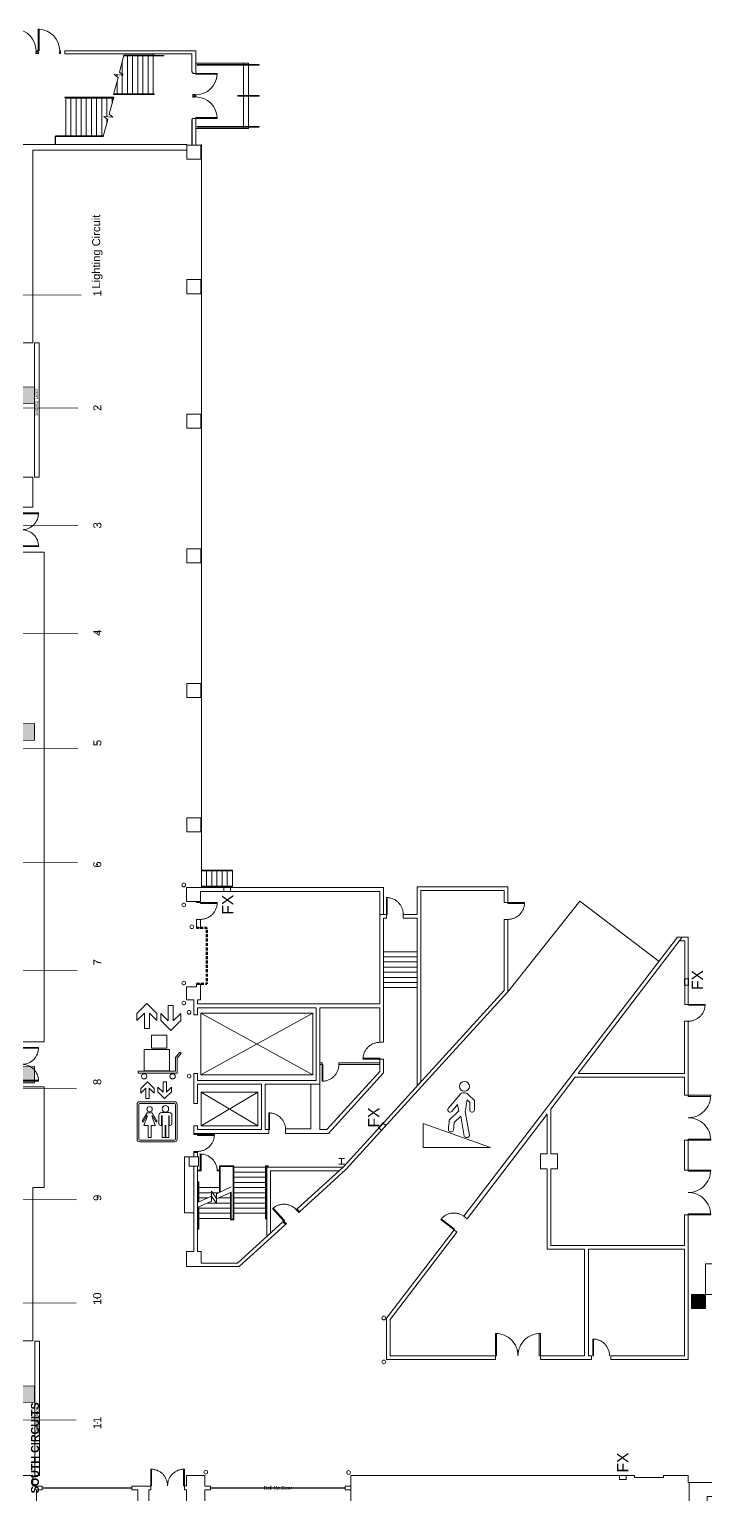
# Model space of a CAD drawing. Header units: inches. Extents: x -10671 to 1761, y -674 to 7170.
# Drawn here: x -7570 to -6123, y 3985 to 7121 of the extents above; entities that cross this region are included whole.
import ezdxf

# ---------------------------------------------------------------- set-up
doc = ezdxf.new("R2010")
doc.units = ezdxf.units.IN
doc.header["$LTSCALE"] = 19.2
doc.header["$MEASUREMENT"] = 0
doc.linetypes.add('HIDDEN', pattern=[0.488281, 0.325521, -0.16276])
for name, color, linetype, lineweight in [('DWG-0', 7, 'Continuous', 18), ('Venue-Ceiling-Lights Circuits', 7, 'Continuous', 5), ('Venue-Walls and Doors', 7, 'Continuous', 5)]:
    doc.layers.add(name, color=color, linetype=linetype, lineweight=lineweight)
for name, color, linetype, lineweight, true_color in [('Venue-Ceiling-HVAC', 7, 'Continuous', 5, 0xbbbbbb), ('Venue-Columns', 7, 'Continuous', 18, 0xc0c0c0), ('Venue-Fire Apparatus and Text', 1, 'Continuous', 5, 0xff0000), ('Venue-Text-Facility', 4, 'Continuous', 5, 0x00ffff)]:
    doc.layers.add(name, color=color, linetype=linetype, lineweight=lineweight, true_color=true_color)
doc.styles.add('Arial', font='Arial')
doc.styles.add('BluePrintBold', font='BluePrintBold')
doc.styles.add('Helvetica', font='Helvetica')

# ---------------------------------------------------------------- blocks, each defined once
blk = doc.blocks.new('DR')
at = {"layer": 'DWG-0'}
blk.add_polyline3d([(0, -0.5, 0), (0.049, -0.499, 0), (0.098, -0.495, 0), (0.147, -0.489, 0), (0.195, -0.481, 0), (0.243, -0.47, 0), (0.29, -0.457, 0), (0.337, -0.442, 0), (0.383, -0.424, 0), (0.428, -0.404, 0), (0.471, -0.382, 0), (0.514, -0.358, 0), (0.556, -0.331, 0), (0.596, -0.303, 0), (0.634, -0.273, 0), (0.672, -0.241, 0), (0.707, -0.207, 0), (0.741, -0.172, 0), (0.773, -0.134, 0), (0.803, -0.096, 0), (0.831, -0.056, 0), (0.858, -0.014, 0), (0.882, 0.029, 0), (0.904, 0.072, 0), (0.924, 0.117, 0), (0.942, 0.163, 0), (0.957, 0.21, 0), (0.97, 0.257, 0), (0.981, 0.305, 0), (0.989, 0.353, 0), (0.995, 0.402, 0), (0.999, 0.451, 0), (1, 0.5, 0), (0, 0.5, 0), (0, 0.451, 0), (1, 0.451, 0)], dxfattribs=at)
blk = doc.blocks.new('DR2')
at = {"layer": 'DWG-0', "flags": 128}
blk.add_lwpolyline([(1, -0.951), (0, -0.951), (0, -1), (1, -1, 0.414214), (0, 0, 0.414214), (1, 1), (0, 1), (0, 0.951), (1, 0.951)], format="xyb", dxfattribs=at)
blk = doc.blocks.new('FX')
at = {"layer": 'Venue-Fire Apparatus and Text'}
for p, q in [((0, -5.75), (0, 10.75)), ((0.5, 10.75), (0, 10.75)), ((0.5, -5.75), (0.5, 10.75)), ((0.5, -5.75), (0, -5.75))]:
    blk.add_line(p, q, dxfattribs=at)
at = {"layer": 'Venue-Fire Apparatus and Text', "flags": 128}
blk.add_lwpolyline([(0, 9.5), (0, -4.5), (-8, -4.5), (-8, 9.5)], close=True, dxfattribs=at)
blk = doc.blocks.new('WOMEN')
at = {"layer": 'Venue-Text-Facility'}
for p, q in [((-8, 76), (-21.5, 52.7)), ((-8, 68), (-20, 47.2)), ((-8, 63.1), (-17.5, 37)), ((-8, 76), (7.8, 76)), ((-8, 68), (-8, 63.1)), ((7.8, 76), (21.2, 52.7)), ((7.8, 68), (7.8, 63.1)), ((7.8, 68), (19.8, 47.2)), ((7.8, 63.1), (17.3, 37)), ((-5, 37), (-17.5, 37)), ((-5, 37), (-5, 0)), ((-5, 0), (5, 0)), ((5, 37), (5, 0)), ((17.5, 37), (5, 37))]:
    blk.add_line(p, q, dxfattribs=at)
blk.add_circle((-0.1, 86.9), 8.11, dxfattribs=at)
for centre, start, end in [((-18.4, 50.6), 145.7954, 244.2046), ((18.1, 50.6), 295.7954, 34.2046)]:
    blk.add_arc(centre, 3.74, start, end, dxfattribs=at)
blk = doc.blocks.new('WOMENSROOM')
at = {"layer": 'Venue-Text-Facility'}
blk.add_blockref('WOMEN', (-8.5, -7), dxfattribs=at)
blk = doc.blocks.new('MEN')
at = {"layer": 'Venue-Text-Facility'}
for p, q in [((-10, 42), (-10, 68)), ((-2, 76), (22, 76)), ((-2, 37), (-2, 66)), ((-2, 66), (0, 66)), ((0, 0), (0, 66)), ((20, 66), (20, 0)), ((20, 66), (22, 66)), ((22, 66), (22, 37)), ((30, 68), (30, 42)), ((-2, 37), (-5, 37)), ((0, 0), (9, 0)), ((11, 37), (9, 37)), ((9, 0), (9, 37)), ((11, 0), (11, 37)), ((11, 0), (20, 0)), ((25, 37), (22, 37))]:
    blk.add_line(p, q, dxfattribs=at)
blk.add_circle((10, 87.4), 9.93, dxfattribs=at)
for centre, radius, start, end in [((-2, 68), 8, 90, 180), ((22, 68), 8, 0, 90), ((-5, 42), 5, 180, 270), ((25, 42), 5, 270, 0)]:
    blk.add_arc(centre, radius, start, end, dxfattribs=at)
blk = doc.blocks.new('ELEV')
at = {"layer": 'Venue-Text-Facility'}
for p, q in [((17.9, 102), (6.9, 91)), ((17.9, 102), (28.9, 91)), ((43.6, 85), (43.6, 102)), ((49.1, 102), (43.6, 102)), ((49.1, 85), (49.1, 102)), ((15.1, 91.5), (6.9, 83.2)), ((6.9, 91), (6.9, 83.2)), ((15.1, 91.5), (15.1, 74.5)), ((15.1, 74.5), (20.6, 74.5)), ((20.6, 91.5), (20.6, 74.5)), ((20.6, 91.5), (28.9, 83.2)), ((28.9, 91), (28.9, 83.2)), ((43.6, 85), (35.3, 93.3)), ((35.3, 85.5), (35.3, 93.3)), ((46.3, 74.5), (35.3, 85.5)), ((46.3, 74.5), (57.3, 85.5)), ((49.1, 85), (57.3, 93.3)), ((57.3, 85.5), (57.3, 93.3)), ((0.9, 64.7), (0.9, 7.5)), ((3.7, 64.7), (3.7, 7.5)), ((5.3, 69.1), (62.5, 69.1)), ((5.3, 66.4), (62.5, 66.4)), ((64.2, 64.7), (64.2, 7.5)), ((66.9, 64.7), (66.9, 7.5)), ((5.3, 5.9), (62.5, 5.9)), ((5.3, 3.1), (62.5, 3.1))]:
    blk.add_line(p, q, dxfattribs=at)
for centre, radius, start, end in [((5.3, 64.7), 4.4, 90, 180), ((5.3, 64.7), 1.65, 90, 180), ((62.5, 64.7), 4.4, 0, 90), ((62.5, 64.7), 1.65, 0, 90), ((5.3, 7.5), 4.4, 180, 270), ((5.3, 7.5), 1.65, 180, 270), ((62.5, 7.5), 4.4, 270, 0), ((62.5, 7.5), 1.65, 270, 0)]:
    blk.add_arc(centre, radius, start, end, dxfattribs=at)
at = {"layer": 'Venue-Text-Facility', "xscale": 0.5399999999999636, "yscale": 0.5399999999999636, "zscale": 0.5399999999999636}
for name, p in [('WOMENSROOM', (26.2, 13.8)), ('MEN', (42.1, 10.1))]:
    blk.add_blockref(name, p, dxfattribs=at)
blk = doc.blocks.new('RAMP-1')
at = {"layer": 'Venue-Text-Facility', "flags": 128}
blk.add_lwpolyline([(54.1, 85.2), (78.8, 114.6, -0.210277), (87.7, 119, -0.210277), (97, 115.4), (110.1, 102.3), (110.1, 81.6, -0.414214), (105.9, 77.5), (104.3, 77.5, -0.414214), (100.2, 81.6), (100.2, 98.2), (95, 103.4), (90.6, 78.4), (99.5, 28.2, -0.414214), (96.1, 23.4), (93.3, 22.9, -0.414214), (88.5, 26.2), (81, 68.9), (67, 54.9), (65.6, 39, -0.388879), (61.5, 35.2), (58.3, 35.5, -0.417048), (54.6, 40, 0.002417), (56.3, 59.9), (76.7, 80.3), (74.3, 93.9), (61.6, 78.8, -0.414214), (55.8, 78.3), (54.6, 79.4, -0.414214), (54.1, 85.2)], format="xyb", dxfattribs=at)
blk.add_lwpolyline([(0.8, 53.4), (0.8, 1.5), (144.8, 1.5)], close=True, dxfattribs=at)
at = {"layer": 'Venue-Text-Facility'}
blk.add_circle((88.9, 132.6), 10.6, dxfattribs=at)
blk = doc.blocks.new('FRTELEV')
at = {"layer": 'Venue-Text-Facility'}
for p, q in [((17.9, 110.6), (3.6, 96.3)), ((17.9, 110.6), (32.2, 96.3)), ((48.3, 85.7), (48.3, 107.7)), ((55.4, 107.7), (48.3, 107.7)), ((55.4, 85.7), (55.4, 107.7)), ((14.3, 96.9), (3.6, 86.1)), ((3.6, 96.3), (3.6, 86.1)), ((14.3, 96.9), (14.3, 74.8)), ((21.5, 96.9), (21.5, 74.8)), ((21.5, 96.9), (32.2, 86.1)), ((32.2, 96.3), (32.2, 86.1)), ((37.6, 86.3), (37.6, 96.4)), ((48.3, 85.7), (37.6, 96.4)), ((51.9, 72), (37.6, 86.3)), ((51.9, 72), (66.2, 86.3)), ((55.4, 85.7), (66.2, 96.4)), ((66.2, 86.3), (66.2, 96.4)), ((14.3, 74.8), (21.5, 74.8))]:
    blk.add_line(p, q, dxfattribs=at)
at = {"layer": 'Venue-Text-Facility', "flags": 128}
for points in [[(46.5, 46.8), (46.5, 65.3), (24.7, 65.3), (24.7, 46.8)], [(14.1, 14.7), (14.1, 45.1), (50, 45.1), (50, 14.7)], [(66.8, 39.6), (64.7, 41.2), (58.5, 33.6), (58.5, 13.9), (5.7, 13.9), (5.7, 11.3), (61.1, 11.3), (61.1, 32.6)]]:
    blk.add_lwpolyline(points, close=True, dxfattribs=at)
at = {"layer": 'Venue-Text-Facility'}
for centre in [(14, 6.7), (54.6, 6.7)]:
    blk.add_circle(centre, 3.75, dxfattribs=at)
blk = doc.blocks.new('Group-2563-1')
at = {"layer": 'Venue-Ceiling-Lights Circuits', "color": 7, "linetype": 'Continuous', "lineweight": 5}
blk.add_circle((-7424.7, 6556), 0.5, dxfattribs=at)
at = {"layer": 'Venue-Ceiling-Lights Circuits', "color": 7, "insert": (-7424.7, 6556), "char_height": 17.1, "attachment_point": 5, "rotation": 90, "line_spacing_factor": 0.970891, "style": 'Helvetica'}
blk.add_mtext('1', dxfattribs=at)
blk = doc.blocks.new('Group-2564-1')
at = {"layer": 'Venue-Ceiling-Lights Circuits', "color": 7, "linetype": 'Continuous', "lineweight": 5}
blk.add_circle((-7424.7, 6311), 0.5, dxfattribs=at)
at = {"layer": 'Venue-Ceiling-Lights Circuits', "color": 7, "insert": (-7424.7, 6311), "char_height": 17.1, "attachment_point": 5, "rotation": 90, "line_spacing_factor": 0.970891, "style": 'Helvetica'}
blk.add_mtext('2', dxfattribs=at)
blk = doc.blocks.new('Group-2565-1')
at = {"layer": 'Venue-Ceiling-Lights Circuits', "color": 7, "linetype": 'Continuous', "lineweight": 5}
blk.add_circle((-7424.7, 6059.5), 0.5, dxfattribs=at)
at = {"layer": 'Venue-Ceiling-Lights Circuits', "color": 7, "insert": (-7424.7, 6059.5), "char_height": 17.1, "attachment_point": 5, "rotation": 90, "line_spacing_factor": 0.970891, "style": 'Helvetica'}
blk.add_mtext('3', dxfattribs=at)
blk = doc.blocks.new('Group-2566-1')
at = {"layer": 'Venue-Ceiling-Lights Circuits', "color": 7, "linetype": 'Continuous', "lineweight": 5}
blk.add_circle((-7424.7, 5829.7), 0.5, dxfattribs=at)
at = {"layer": 'Venue-Ceiling-Lights Circuits', "color": 7, "insert": (-7424.7, 5829.7), "char_height": 17.1, "attachment_point": 5, "rotation": 90, "line_spacing_factor": 0.970891, "style": 'Helvetica'}
blk.add_mtext('4', dxfattribs=at)
blk = doc.blocks.new('Group-2567-1')
at = {"layer": 'Venue-Ceiling-Lights Circuits', "color": 7, "linetype": 'Continuous', "lineweight": 5}
blk.add_circle((-7424.7, 5593.7), 0.5, dxfattribs=at)
at = {"layer": 'Venue-Ceiling-Lights Circuits', "color": 7, "insert": (-7424.7, 5593.7), "char_height": 17.1, "attachment_point": 5, "rotation": 90, "line_spacing_factor": 0.970891, "style": 'Helvetica'}
blk.add_mtext('5', dxfattribs=at)
blk = doc.blocks.new('Group-2568-1')
at = {"layer": 'Venue-Ceiling-Lights Circuits', "color": 7, "linetype": 'Continuous', "lineweight": 5}
blk.add_circle((-7424.7, 5333.7), 0.5, dxfattribs=at)
at = {"layer": 'Venue-Ceiling-Lights Circuits', "color": 7, "insert": (-7424.7, 5333.7), "char_height": 17.1, "attachment_point": 5, "rotation": 90, "line_spacing_factor": 0.970891, "style": 'Helvetica'}
blk.add_mtext('6', dxfattribs=at)
blk = doc.blocks.new('Group-2569-1')
at = {"layer": 'Venue-Ceiling-Lights Circuits', "color": 7, "linetype": 'Continuous', "lineweight": 5}
blk.add_circle((-7424.7, 5124.5), 0.5, dxfattribs=at)
at = {"layer": 'Venue-Ceiling-Lights Circuits', "color": 7, "insert": (-7424.7, 5124.5), "char_height": 17.1, "attachment_point": 5, "rotation": 90, "line_spacing_factor": 0.970891, "style": 'Helvetica'}
blk.add_mtext('7', dxfattribs=at)
blk = doc.blocks.new('Group-2570-1')
at = {"layer": 'Venue-Ceiling-Lights Circuits', "color": 7, "linetype": 'Continuous', "lineweight": 5}
blk.add_circle((-7424.7, 4868.5), 0.5, dxfattribs=at)
at = {"layer": 'Venue-Ceiling-Lights Circuits', "color": 7, "insert": (-7424.7, 4868.5), "char_height": 17.1, "attachment_point": 5, "rotation": 90, "line_spacing_factor": 0.970891, "style": 'Helvetica'}
blk.add_mtext('8', dxfattribs=at)
blk = doc.blocks.new('Group-2571-1')
at = {"layer": 'Venue-Ceiling-Lights Circuits', "color": 7, "linetype": 'Continuous', "lineweight": 5}
blk.add_circle((-7424.7, 4620.5), 0.5, dxfattribs=at)
at = {"layer": 'Venue-Ceiling-Lights Circuits', "color": 7, "insert": (-7424.7, 4620.5), "char_height": 17.1, "attachment_point": 5, "rotation": 90, "line_spacing_factor": 0.970891, "style": 'Helvetica'}
blk.add_mtext('9', dxfattribs=at)
blk = doc.blocks.new('Group-2572-1')
at = {"layer": 'Venue-Ceiling-Lights Circuits', "color": 7, "linetype": 'Continuous', "lineweight": 5}
blk.add_circle((-7424.7, 4404.5), 0.5, dxfattribs=at)
at = {"layer": 'Venue-Ceiling-Lights Circuits', "color": 7, "insert": (-7424.7, 4404.5), "char_height": 17.13, "attachment_point": 5, "rotation": 90, "line_spacing_factor": 0.970891, "style": 'Helvetica'}
blk.add_mtext('10', dxfattribs=at)
blk = doc.blocks.new('Group-2573-1')
at = {"layer": 'Venue-Ceiling-Lights Circuits', "color": 7, "linetype": 'Continuous', "lineweight": 5}
blk.add_circle((-7424.7, 4138.6), 0.5, dxfattribs=at)
at = {"layer": 'Venue-Ceiling-Lights Circuits', "color": 7, "insert": (-7424.7, 4138.6), "char_height": 17.13, "attachment_point": 5, "rotation": 90, "line_spacing_factor": 0.970891, "style": 'Helvetica'}
blk.add_mtext('11', dxfattribs=at)

msp = doc.modelspace()

# ---------------------------------------------------------------- hatches: boundary and pattern name
at = {"layer": 'Venue-Ceiling-HVAC', "linetype": 'Continuous', "lineweight": 0, "true_color": 0xbbbbbb}
for points in [[(-9581.3, 6319.9), (-9581.7, 6426.2), (-9599.5, 6426.2), (-9599.5, 6486.2), (-9539.5, 6486.2), (-9539.5, 6426.2), (-9557.3, 6426.2), (-9557.3, 6355.3), (-9145.8, 6355.3), (-9145.8, 6426.2), (-9165, 6426.2), (-9165, 6486.2), (-9104.9, 6486.2), (-9104.9, 6426.2), (-9122.6, 6426.2), (-9122.6, 6355.3), (-8699.1, 6355.3), (-8699.1, 6426.1), (-8718.3, 6426.1), (-8718.3, 6486.2), (-8658.4, 6486.2), (-8658.4, 6426.2), (-8676.1, 6426.2), (-8676.1, 6355.3), (-8250.4, 6355.3), (-8250.4, 6426.2), (-8269.6, 6426.2), (-8269.6, 6486.2), (-8209.6, 6486.2), (-8209.6, 6426.2), (-8227.3, 6426.2), (-8227.3, 6355.4), (-7816.7, 6355.4), (-7816.7, 6426.2), (-7835.9, 6426.2), (-7835.9, 6486.2), (-7775.9, 6486.2), (-7775.9, 6426.2), (-7793.3, 6426.2), (-7793.3, 6355.4), (-7559.3, 6355.9), (-7559.3, 6320.5)], [(-9581.3, 5599.3), (-9581.7, 5705.5), (-9599.5, 5705.5), (-9599.5, 5765.5), (-9539.5, 5765.5), (-9539.5, 5705.5), (-9557.3, 5705.5), (-9557.3, 5634.6), (-9145.8, 5634.6), (-9145.8, 5705.6), (-9165, 5705.6), (-9165, 5765.6), (-9104.9, 5765.6), (-9104.9, 5705.6), (-9122.6, 5705.6), (-9122.6, 5634.6), (-8699.1, 5634.6), (-8699.1, 5705.5), (-8718.3, 5705.5), (-8718.3, 5765.6), (-8658.4, 5765.5), (-8658.4, 5705.5), (-8676.1, 5705.5), (-8676.1, 5634.6), (-8250.4, 5634.6), (-8250.4, 5705.5), (-8269.6, 5705.5), (-8269.6, 5765.5), (-8209.6, 5765.5), (-8209.6, 5705.5), (-8227.3, 5705.5), (-8227.3, 5634.7), (-7816.7, 5634.7), (-7816.7, 5705.5), (-7835.9, 5705.5), (-7835.9, 5765.5), (-7775.9, 5765.5), (-7775.9, 5705.5), (-7793.3, 5705.5), (-7793.3, 5634.7), (-7559.3, 5635.2), (-7559.3, 5599.9)], [(-9581.3, 4866.2), (-9581.7, 4986.5), (-9599.5, 4986.5), (-9599.5, 5046.5), (-9539.5, 5046.5), (-9539.5, 4986.5), (-9557.3, 4986.5), (-9557.3, 4901.3), (-9145.8, 4901.3), (-9145.8, 4986.6), (-9165, 4986.6), (-9165, 5046.5), (-9104.9, 5046.5), (-9104.9, 4986.6), (-9122.6, 4986.6), (-9122.6, 4901.2), (-8699.1, 4901.2), (-8699.1, 4986.4), (-8718.3, 4986.4), (-8718.3, 5046.5), (-8658.4, 5046.5), (-8658.4, 4986.5), (-8676.1, 4986.5), (-8676.1, 4901.4), (-8250.4, 4901.4), (-8250.4, 4986.5), (-8269.6, 4986.5), (-8269.6, 5046.5), (-8209.6, 5046.5), (-8209.6, 4986.5), (-8227.3, 4986.5), (-8227.3, 4900.8), (-7816.7, 4900.8), (-7816.7, 4986.5), (-7835.9, 4986.5), (-7835.9, 5046.5), (-7775.9, 5046.5), (-7775.9, 4986.5), (-7793.3, 4986.5), (-7793.3, 4901.1), (-7559.3, 4901.6), (-7559.3, 4866.8)], [(-9581.3, 4182.6), (-9581.7, 4268.6), (-9599.5, 4268.6), (-9599.5, 4328.6), (-9539.5, 4328.6), (-9539.5, 4268.6), (-9557.3, 4268.6), (-9557.3, 4217.8), (-9145.8, 4217.8), (-9145.8, 4268.6), (-9165, 4268.6), (-9165, 4328.6), (-9104.9, 4328.6), (-9104.9, 4268.6), (-9122.6, 4268.6), (-9122.6, 4217.3), (-8699.1, 4217.3), (-8699.1, 4268.5), (-8718.3, 4268.5), (-8718.3, 4328.6), (-8658.4, 4328.6), (-8658.4, 4268.6), (-8676.1, 4268.6), (-8676.1, 4217.3), (-8250.4, 4217.3), (-8250.4, 4268.6), (-8269.6, 4268.6), (-8269.6, 4328.6), (-8209.6, 4328.6), (-8209.6, 4268.6), (-8227.3, 4268.6), (-8227.3, 4218.2), (-7816.7, 4218.2), (-7816.7, 4268.6), (-7835.9, 4268.6), (-7835.9, 4328.6), (-7775.9, 4328.6), (-7775.9, 4268.6), (-7793.3, 4268.6), (-7793.3, 4217.4), (-7559.4, 4217.9), (-7559.3, 4183.2)], [(-9581.3, 4182.6), (-9581.7, 4268.6), (-9599.5, 4268.6), (-9599.5, 4328.6), (-9539.5, 4328.6), (-9539.5, 4268.6), (-9557.3, 4268.6), (-9557.3, 4217.8), (-9145.8, 4217.8), (-9145.8, 4268.6), (-9165, 4268.6), (-9165, 4328.6), (-9104.9, 4328.6), (-9104.9, 4268.6), (-9122.6, 4268.6), (-9122.6, 4217.3), (-8699.1, 4217.3), (-8699.1, 4268.5), (-8718.3, 4268.5), (-8718.3, 4328.6), (-8658.4, 4328.6), (-8658.4, 4268.6), (-8676.1, 4268.6), (-8676.1, 4217.3), (-8250.4, 4217.3), (-8250.4, 4268.6), (-8269.6, 4268.6), (-8269.6, 4328.6), (-8209.6, 4328.6), (-8209.6, 4268.6), (-8227.3, 4268.6), (-8227.3, 4218.2), (-7816.7, 4218.2), (-7816.7, 4268.6), (-7835.9, 4268.6), (-7835.9, 4328.6), (-7775.9, 4328.6), (-7775.9, 4268.6), (-7793.3, 4268.6), (-7793.3, 4217.4), (-7559.4, 4217.9), (-7559.3, 4183.2)]]:
    msp.add_hatch(color=9, dxfattribs=at).paths.add_polyline_path(points)
at = {"layer": 'Venue-Columns', "linetype": 'Continuous', "lineweight": 0, "true_color": 0xc0c0c0}
msp.add_hatch(color=9, dxfattribs=at).paths.add_polyline_path([(-6123.3, 4383.3), (-6123.3, 4413.3), (-6153.3, 4413.3), (-6153.3, 4383.3)])

# ---------------------------------------------------------------- linework, layer by layer
at = {"layer": 'Venue-Ceiling-HVAC', "flags": 128}
for points in [[(-7793.3, 6355.4), (-7559.3, 6355.9), (-7559.3, 6320.5), (-9581.3, 6319.9)], [(-7793.3, 5634.7), (-7559.3, 5635.2), (-7559.3, 5599.9), (-9581.3, 5599.3)], [(-7793.3, 4901.1), (-7559.3, 4901.6), (-7559.3, 4866.8), (-9581.3, 4866.2)], [(-7793.3, 4217.4), (-7559.4, 4217.9), (-7559.3, 4183.2), (-9581.3, 4182.6)], [(-7793.3, 4217.4), (-7559.4, 4217.9), (-7559.3, 4183.2), (-9581.3, 4182.6)]]:
    msp.add_lwpolyline(points, dxfattribs=at)
at = {"layer": 'Venue-Ceiling-Lights Circuits', "color": 7, "linetype": 'Continuous', "lineweight": 5}
for p, q in [((-7459, 6552.1), (-10217.8, 6563.6)), ((-7466.2, 6310.2), (-10211.8, 6321.7)), ((-7466.2, 6058.9), (-10211.8, 6070.4)), ((-7466.2, 5827.7), (-10211.8, 5839.2)), ((-7466.2, 5582.1), (-10211.8, 5593.6)), ((-7467.2, 5338.2), (-10212.8, 5349.7)), ((-7468.2, 5106.4), (-10213.8, 5117.9)), ((-7469.3, 4854), (-10214.9, 4865.5)), ((-7469.3, 4616), (-10214.9, 4627.5)), ((-7470.2, 4394.8), (-10215.8, 4406.3)), ((-7470.2, 4144.7), (-10215.8, 4156.2))]:
    msp.add_line(p, q, dxfattribs=at)
at = {"layer": 'Venue-Columns'}
for p, q in [((-6896.3, 4704.3), (-6908.3, 4704.3)), ((-6902.3, 4692.3), (-6902.3, 4704.3)), ((-6896.3, 4692.3), (-6908.3, 4692.3))]:
    msp.add_line(p, q, dxfattribs=at)
at = {"layer": 'Venue-Columns', "flags": 128}
msp.add_lwpolyline([(-6123.3, 4383.3), (-6123.3, 4413.3), (-6153.3, 4413.3), (-6153.3, 4383.3)], close=True, dxfattribs=at)
at = {"layer": 'Venue-Walls and Doors'}
for p, q in [((-7282.3, 7064), (-7368.2, 7064)), ((-7303, 7065.2), (-7367.9, 7065.2)), ((-7303, 7065.5), (-7367.8, 7065.5)), ((-7360.3, 7065.2), (-7360.3, 6981.9)), ((-7349.3, 7065.2), (-7349.3, 6981.9)), ((-7338.3, 7065.2), (-7338.3, 6981.9)), ((-7327.3, 7065.2), (-7327.3, 6981.9)), ((-7316.3, 7065.2), (-7316.3, 6981.9)), ((-7305.3, 7065.5), (-7305.3, 7068.5)), ((-7305.3, 7065.2), (-7305.3, 6981.9)), ((-7305.3, 7063.2), (-7305.3, 6981.9)), ((-7303, 7065.2), (-7303, 7065.5)), ((-7303, 7065.2), (-7282.3, 7065.2)), ((-7282.3, 7065.2), (-7282.3, 7064)), ((-7371.3, 7052.2), (-7371.3, 6981.9)), ((-7214.3, 7048.5), (-7101.3, 7048.5)), ((-7210.5, 7045.5), (-7079, 7045.5)), ((-7210.5, 7044), (-7079, 7044)), ((-7112.3, 6908.5), (-7112.3, 7048.5)), ((-7101.3, 6908.5), (-7101.3, 7048.5)), ((-7382.3, 7023.9), (-7382.3, 7019.3)), ((-7382.3, 7010.5), (-7382.3, 6981.9)), ((-7494.3, 6975.5), (-7389.8, 6975.5)), ((-7494.3, 6975.2), (-7494.3, 6975.5)), ((-7494.3, 6975.2), (-7389.9, 6975.2)), ((-7492.3, 6891.9), (-7492.3, 6975.2)), ((-7492.3, 6974), (-7390.2, 6974)), ((-7481.3, 6891.9), (-7481.3, 6975.2)), ((-7470.3, 6891.9), (-7470.3, 6975.2)), ((-7459.3, 6891.9), (-7459.3, 6975.2)), ((-7448.3, 6891.9), (-7448.3, 6975.2)), ((-7437.3, 6891.9), (-7437.3, 6975.2)), ((-7426.3, 6891.9), (-7426.3, 6975.2)), ((-7415.3, 6891.9), (-7415.3, 6975.2)), ((-7404.3, 6933.9), (-7404.3, 6975.2)), ((-7393.3, 6962.2), (-7393.3, 6975.2)), ((-7390, 6981.5), (-7303.3, 6981.5)), ((-7389.9, 6981.9), (-7303.3, 6981.9)), ((-7389.6, 6983), (-7303.3, 6983)), ((-7303.3, 6983), (-7303.3, 6981.9)), ((-7303.3, 6981.9), (-7303.3, 6981.5)), ((-7123.5, 6979.3), (-7079, 6979.3)), ((-7123.5, 6977.8), (-7079, 6977.8)), ((-7393.3, 6933), (-7393.3, 6934.4)), ((-7404.3, 6920.5), (-7404.3, 6929.3)), ((-7222.3, 6873.3), (-7222.3, 6927.8)), ((-7214.3, 6873.3), (-7214.3, 6927.8)), ((-7214.3, 6908.5), (-7101.3, 6908.5)), ((-7210.5, 6913), (-7079, 6913)), ((-7210.5, 6911.5), (-7079, 6911.5)), ((-7515.3, 6891.5), (-7515.3, 6875.8)), ((-7514.2, 6890.4), (-7514.2, 6875.8)), ((-7411.6, 6893), (-7513.8, 6893)), ((-7494.3, 6891.9), (-7512.7, 6891.9)), ((-7494.3, 6891.9), (-7494.3, 6891.5)), ((-7411.9, 6891.9), (-7494.3, 6891.9)), ((-7412, 6891.5), (-7494.3, 6891.5)), ((-7201.9, 5284.3), (-7201.9, 6874.3)), ((-7201.9, 5321.8), (-7135.9, 5321.8)), ((-7201.9, 5320.3), (-7135.9, 5320.3)), ((-7190.9, 5320.3), (-7190.9, 5287.3)), ((-7179.9, 5320.3), (-7179.9, 5287.3)), ((-7168.9, 5320.3), (-7168.9, 5287.3)), ((-7157.9, 5320.3), (-7157.9, 5287.3)), ((-7146.9, 5320.3), (-7146.9, 5287.3)), ((-7135.9, 5321.8), (-7135.9, 5285.8)), ((-7135.9, 5320.3), (-7135.9, 5287.3)), ((-7135.9, 5287.3), (-7201.9, 5287.3)), ((-7135.9, 5285.8), (-7201.9, 5285.8)), ((-6740.4, 5227), (-6740.4, 5286)), ((-6546.6, 5286), (-6740.4, 5286)), ((-6732.4, 4869), (-6732.4, 5278)), ((-6554.6, 5278), (-6732.4, 5278)), ((-6554.6, 5252.3), (-6554.6, 5278)), ((-6546.6, 5252.3), (-6546.6, 5286)), ((-6554.6, 5252.3), (-6546.6, 5252.3)), ((-6392.2, 5255.5), (-6546.6, 5061.2)), ((-6223, 5126.2), (-6392.2, 5255.5)), ((-7204.3, 5216.3), (-7212.3, 5216.3)), ((-7212.3, 5198.3), (-7212.3, 5216.3)), ((-7204.3, 5198.3), (-7204.3, 5216.3)), ((-6740.4, 5227), (-6770.4, 5227)), ((-6770.4, 5227), (-6770.4, 5219)), ((-6770.4, 5227), (-6770.4, 5219)), ((-6770.4, 5227), (-6770.4, 5227)), ((-6740.4, 5219), (-6770.4, 5219)), ((-6770.4, 5219), (-6770.4, 5219)), ((-6740.4, 4860.2), (-6740.4, 5219)), ((-6554.6, 5064.3), (-6554.6, 5216.3)), ((-6554.6, 5216.3), (-6546.6, 5216.3)), ((-6546.6, 5061.2), (-6546.6, 5216.3)), ((-7204.3, 5198.3), (-7212.3, 5198.3)), ((-6640.5, 4581.1), (-6183.5, 5177.9)), ((-6396.2, 4886.3), (-6173.5, 5177.9)), ((-6160.5, 5177.9), (-6183.5, 5177.9)), ((-6160.5, 5177.9), (-6160.5, 5034.3)), ((-6740.4, 5147.2), (-6812.4, 5147.2)), ((-6168.1, 5170.3), (-6179.3, 5170.3)), ((-6168.1, 5170.3), (-6168.1, 5034.3)), ((-6740.4, 5136.2), (-6812.4, 5136.2)), ((-6740.4, 5125.2), (-6812.4, 5125.2)), ((-6740.4, 5114.2), (-6812.4, 5114.2)), ((-6740.4, 5103.2), (-6812.4, 5103.2)), ((-6740.4, 5092.2), (-6812.4, 5092.2)), ((-6740.4, 5081.2), (-6812.4, 5081.2)), ((-6898.6, 4686.3), (-6554.6, 5064.3)), ((-6892.8, 4680.8), (-6546.6, 5061.2)), ((-6740.4, 5070.2), (-6812.4, 5070.2)), ((-7218.3, 5017.3), (-7218.3, 5022)), ((-7210.3, 5017.3), (-7210.3, 5022)), ((-6160.5, 5034.3), (-6168.1, 5034.3)), ((-6160.5, 5034.3), (-6160.5, 5034.3)), ((-6963.5, 5015.3), (-7203.5, 5015.3)), ((-7203.5, 4883.3), (-7203.5, 5015.3)), ((-7203.5, 5015.3), (-6963.5, 4883.3)), ((-7203.5, 4883.3), (-6963.5, 5015.3)), ((-6963.5, 4883.3), (-6963.5, 5015.3)), ((-6160.5, 4998.3), (-6168.5, 4998.3)), ((-6168.5, 4998.3), (-6168.5, 4886.3)), ((-6160.5, 4998.3), (-6160.5, 4839.8)), ((-6160.5, 4998.3), (-6160.5, 4998.3)), ((-6948.8, 4909.6), (-6943.8, 4909.6)), ((-6948.8, 4905.9), (-6943.8, 4905.9)), ((-6943.8, 4905.9), (-6943.8, 4909.6)), ((-6907.8, 4905.9), (-6907.8, 4909.6)), ((-6907.8, 4909.6), (-6820.4, 4909.6)), ((-6907.8, 4905.9), (-6820.4, 4905.9)), ((-6820.4, 4891.1), (-6820.4, 4917.2)), ((-6820.4, 4917.2), (-6812.4, 4917.2)), ((-6812.4, 4917.2), (-6812.4, 4888)), ((-7218.3, 4886.3), (-7218.3, 4863.3)), ((-7210.3, 4886.3), (-7218.3, 4886.3)), ((-6963.5, 4883.3), (-7203.5, 4883.3)), ((-6968.3, 4767.8), (-6968.3, 4863.3)), ((-6948.8, 4863.3), (-6948.8, 4766.3)), ((-6933.9, 4766.3), (-6820.4, 4891.1)), ((-6812.4, 4888), (-6930.4, 4758.3)), ((-6732.4, 4869), (-6740.4, 4860.2)), ((-6402.3, 4878.3), (-6454.3, 4810.3)), ((-6168.5, 4878.3), (-6402.3, 4878.3)), ((-6168.5, 4886.3), (-6396.2, 4886.3)), ((-6168.5, 4878.3), (-6168.5, 4839.8)), ((-7202.5, 4774.3), (-7202.5, 4846.3)), ((-7081.3, 4846.3), (-7202.5, 4846.3)), ((-7202.5, 4846.3), (-7081.3, 4774.3)), ((-7202.5, 4774.3), (-7081.3, 4846.3)), ((-7081.3, 4774.3), (-7081.3, 4846.3)), ((-6168.5, 4839.8), (-6160.5, 4839.8)), ((-6160.5, 4839.8), (-6160.5, 4839.8)), ((-6462.3, 4799.8), (-6633.4, 4575.7)), ((-6462.3, 4714.3), (-6462.3, 4799.8)), ((-6454.3, 4810.3), (-6454.3, 4714.3)), ((-7081.3, 4774.3), (-7202.5, 4774.3)), ((-7022, 4766.3), (-7022, 4767.8)), ((-7022, 4767.8), (-6968.3, 4767.8)), ((-7058, 4766.3), (-7065.5, 4766.3)), ((-7022, 4766.3), (-7022, 4758.3)), ((-7022, 4758.3), (-6930.4, 4758.3)), ((-6948.8, 4766.3), (-6933.9, 4766.3)), ((-6168.5, 4743.8), (-6160.5, 4743.8)), ((-6168.5, 4679.8), (-6168.5, 4743.8)), ((-6160.5, 4743.8), (-6160.5, 4679.8)), ((-6160.5, 4741.3), (-6160.5, 4741.3)), ((-7238.3, 4645.3), (-7238.3, 4708.3)), ((-7228.3, 4708.3), (-7238.3, 4708.3)), ((-7218.3, 4717.3), (-7210.3, 4717.3)), ((-7218.3, 4717.3), (-7218.3, 4708.3)), ((-7210.3, 4717.3), (-7210.3, 4708.3)), ((-6476.3, 4682.3), (-6476.3, 4714.3)), ((-6476.3, 4714.3), (-6462.3, 4714.3)), ((-6454.3, 4714.3), (-6440.3, 4714.3)), ((-6440.3, 4714.3), (-6440.3, 4682.3)), ((-7210.6, 4679.5), (-7204.4, 4679.5)), ((-7210.6, 4678.3), (-7202.6, 4678.3)), ((-7168.4, 4679.5), (-7163.5, 4679.5)), ((-7168.4, 4678.3), (-7163.5, 4678.3)), ((-7163.5, 4632.1), (-7163.5, 4689)), ((-7163.5, 4689), (-7133, 4689)), ((-7162.3, 4632.7), (-7162.3, 4687.8)), ((-7162.3, 4687.8), (-7134.3, 4687.8)), ((-7134.3, 4574.8), (-7134.3, 4687.8)), ((-7133, 4573.5), (-7133, 4689)), ((-7133, 4686.3), (-7065, 4686.3)), ((-7133, 4675.3), (-7065, 4675.3)), ((-7059.5, 4689), (-7065, 4689)), ((-7065, 4689), (-7065, 4588.5)), ((-7063.8, 4687.8), (-7063.8, 4588)), ((-7060.8, 4687.8), (-7063.8, 4687.8)), ((-7063.8, 4686.3), (-7062.3, 4686.3)), ((-7063.8, 4675.3), (-7062.3, 4675.3)), ((-7062.3, 4686.3), (-6898.6, 4686.3)), ((-7062.3, 4686.3), (-7062.3, 4537.7)), ((-7060.8, 4687.8), (-7060.8, 4686.3)), ((-7059.5, 4689), (-7059.5, 4686.3)), ((-7054.3, 4678.3), (-6907.4, 4678.3)), ((-7054.3, 4678.3), (-7054.3, 4544.9)), ((-6898.6, 4686.3), (-6997.3, 4596.7)), ((-6892.8, 4680.8), (-6991.9, 4590.8)), ((-6907.4, 4678.3), (-6898.6, 4686.3)), ((-6462.3, 4682.3), (-6476.3, 4682.3)), ((-6462.3, 4510.3), (-6462.3, 4682.3)), ((-6440.3, 4682.3), (-6454.3, 4682.3)), ((-6454.3, 4682.3), (-6454.3, 4518.3)), ((-6168.5, 4679.8), (-6160.5, 4679.8)), ((-7238.3, 4588.3), (-7238.3, 4651.3)), ((-7218.3, 4645.3), (-7218.3, 4651.3)), ((-7208.8, 4654.3), (-7208.8, 4611.4)), ((-7207.5, 4654.3), (-7207.5, 4612)), ((-7207.5, 4642.3), (-7163.5, 4642.3)), ((-7169.6, 4629.3), (-7138.3, 4643.7)), ((-7133, 4664.3), (-7065, 4664.3)), ((-7133, 4653.3), (-7065, 4653.3)), ((-7133, 4642.3), (-7065, 4642.3)), ((-7063.8, 4664.3), (-7062.3, 4664.3)), ((-7063.8, 4653.3), (-7062.3, 4653.3)), ((-7063.8, 4642.3), (-7062.3, 4642.3)), ((-7210.3, 4610.7), (-7180.5, 4624.3)), ((-7207.5, 4631.3), (-7180.6, 4631.3)), ((-7207.5, 4620.3), (-7189.3, 4620.3)), ((-7180.5, 4624.3), (-7180.6, 4634.9)), ((-7180.6, 4634.9), (-7169.6, 4619.1)), ((-7180.6, 4620.3), (-7178.1, 4620.3)), ((-7178.1, 4631.3), (-7165.3, 4631.3)), ((-7169.6, 4619.1), (-7169.6, 4629.3)), ((-7165.3, 4620.3), (-7139.5, 4620.3)), ((-7164.4, 4620.3), (-7163.6, 4620.3)), ((-7139.5, 4573.5), (-7139.5, 4632.1)), ((-7138.3, 4574.8), (-7138.3, 4632.7)), ((-7133, 4631.3), (-7065, 4631.3)), ((-7133, 4620.3), (-7065, 4620.3)), ((-7063.8, 4631.3), (-7062.3, 4631.3)), ((-7063.8, 4620.3), (-7062.3, 4620.3)), ((-7218.3, 4588.3), (-7238.3, 4588.3)), ((-7208.8, 4598.3), (-7210.3, 4598.3)), ((-7208.8, 4587.3), (-7210.3, 4587.3)), ((-7208.8, 4600.4), (-7208.8, 4553.3)), ((-7207.5, 4601), (-7207.5, 4553.3)), ((-7139.5, 4598.3), (-7207.5, 4598.3)), ((-7139.5, 4587.3), (-7207.5, 4587.3)), ((-7189.3, 4609.3), (-7139.5, 4609.3)), ((-7065, 4609.3), (-7133, 4609.3)), ((-7065, 4598.3), (-7133, 4598.3)), ((-7065, 4587.3), (-7133, 4587.3)), ((-7065, 4588.5), (-7065, 4575.3)), ((-7062.3, 4609.3), (-7063.8, 4609.3)), ((-7062.3, 4598.3), (-7063.8, 4598.3)), ((-7063.8, 4588), (-7063.8, 4575.3)), ((-7062.3, 4587.3), (-7063.8, 4587.3)), ((-6991.9, 4590.8), (-6997.3, 4596.7)), ((-6639.8, 4580.6), (-6633.4, 4575.7)), ((-6168.5, 4518.3), (-6168.5, 4583.8)), ((-6168.5, 4583.8), (-6160.5, 4583.8)), ((-6160.5, 4274.3), (-6160.5, 4583.8)), ((-7208.8, 4576.3), (-7210.3, 4576.3)), ((-7207.5, 4553.3), (-7208.8, 4553.3)), ((-7139.5, 4576.3), (-7207.5, 4576.3)), ((-7139.5, 4573.5), (-7133, 4573.5)), ((-7138.3, 4574.8), (-7134.3, 4574.8)), ((-7065, 4575.3), (-7063.8, 4575.3)), ((-6806.3, 4362.6), (-6661.6, 4551.9)), ((-6655.3, 4547.1), (-6798.3, 4359.9)), ((-6661.6, 4551.9), (-6655.3, 4547.1)), ((-7054.3, 4544.9), (-7062.3, 4537.7)), ((-6454.3, 4518.3), (-6374.3, 4518.3)), ((-6168.5, 4518.3), (-6374.3, 4518.3)), ((-7234.3, 4475.3), (-7234.3, 4503.3)), ((-6382.3, 4510.3), (-6462.3, 4510.3)), ((-6382.3, 4282.3), (-6382.3, 4510.3)), ((-6374.3, 4510.3), (-6168.5, 4510.3)), ((-6374.3, 4510.3), (-6374.3, 4282.3)), ((-6168.5, 4510.3), (-6168.5, 4282.3)), ((-6087.3, 4479.3), (-6123.3, 4479.3)), ((-6123.3, 4479.3), (-6123.3, 4413.3)), ((-5865.3, 4413.3), (-6123.3, 4413.3)), ((-6806.3, 4274.3), (-6806.3, 4362.6)), ((-6798.3, 4359.9), (-6798.3, 4282.3)), ((-6572.8, 4274.3), (-6806.3, 4274.3)), ((-6798.3, 4282.3), (-6572.8, 4282.3)), ((-6572.8, 4282.3), (-6572.8, 4274.3)), ((-6476.8, 4274.3), (-6476.8, 4282.3)), ((-6476.8, 4282.3), (-6382.3, 4282.3)), ((-6367.3, 4274.3), (-6476.8, 4274.3)), ((-6374.3, 4282.3), (-6367.3, 4282.3)), ((-6367.3, 4282.3), (-6367.3, 4274.3)), ((-6168.5, 4282.3), (-6326.3, 4282.3)), ((-6326.3, 4282.3), (-6326.3, 4274.3)), ((-6326.3, 4274.3), (-6160.5, 4274.3)), ((-6882.3, 4025.9), (-6275.4, 4025.9)), ((-6882.3, 3951.8), (-6882.3, 4025.9)), ((-6275.4, 4025.9), (-6275.4, 4021.9)), ((-6275.4, 4021.9), (-6213.4, 4021.9)), ((-6213.4, 4021.9), (-6213.4, 4025.9)), ((-6213.4, 4025.9), (-6213.4, 4025.9)), ((-6213.4, 4025.9), (-6160.5, 4025.9)), ((-6160.5, 4025.9), (-6160.5, 4011.3)), ((-6890.3, 4003.4), (-6894.3, 4003.4)), ((-6894.3, 4003.4), (-6894.3, 3995.8)), ((-6894.3, 3995.8), (-6894.3, 4003.4)), ((-6894.3, 3995.8), (-6890.3, 3995.8)), ((-6882.3, 4003.4), (-6890.3, 4003.4)), ((-6882.3, 3995.8), (-6890.3, 3995.8)), ((-6158.3, 3951.8), (-6158.3, 4011.3))]:
    msp.add_line(p, q, dxfattribs=at)
at = {"layer": 'Venue-Walls and Doors', "lineweight": 25}
for p, q in [((-7542.6, 3999.7), (-7350.6, 3999.7)), ((-7182.3, 3999.6), (-6894.3, 3999.6))]:
    msp.add_line(p, q, dxfattribs=at)
at = {"layer": 'Venue-Walls and Doors', "flags": 128}
for points in [[(-7549.5, 7075), (-7549.5, 7121), (-7551.3, 7121), (-7551.3, 7075)], [(-7553.8, 7069), (-7553.8, 7075), (-7555.8, 7075), (-7555.8, 7073), (-7556.3, 7073), (-7556.3, 7069)], [(-7553.3, 7069), (-7553.3, 7075), (-7551.3, 7075), (-7551.3, 7073), (-7550.8, 7073), (-7550.8, 7069)], [(-7503.3, 7069), (-7503.3, 7075), (-7505.3, 7075), (-7505.3, 7073), (-7505.8, 7073), (-7505.8, 7069)], [(-7214.3, 7026.8), (-7214.3, 7075), (-7494.5, 7075), (-7494.5, 7068.5), (-7222.3, 7068.5), (-7222.3, 7029.3), (-7220.3, 7029.3), (-7220.3, 7026.3), (-7216.3, 7026.3), (-7216.3, 7026.8)], [(-7214.3, 7025), (-7168.3, 7025), (-7168.3, 7026.8), (-7214.3, 7026.8)], [(-7220.3, 6978.8), (-7214.3, 6978.8), (-7214.3, 6980.8), (-7216.3, 6980.8), (-7216.3, 6981.3), (-7220.3, 6981.3)], [(-7220.3, 6978.3), (-7214.3, 6978.3), (-7214.3, 6976.3), (-7216.3, 6976.3), (-7216.3, 6975.8), (-7220.3, 6975.8)], [(-7214.3, 6932), (-7168.3, 6932), (-7168.3, 6930.3), (-7214.3, 6930.3)], [(-7203.3, 6843.3), (-7203.3, 6873.3), (-7233.3, 6873.3), (-7233.3, 6843.3)], [(-7203.3, 6555.3), (-7203.3, 6585.3), (-7233.3, 6585.3), (-7233.3, 6555.3)], [(-7549.3, 6162.3), (-7559.3, 6162.3), (-7559.3, 6450.3), (-7549.3, 6450.3)], [(-7203.3, 6267.3), (-7203.3, 6297.3), (-7233.3, 6297.3), (-7233.3, 6267.3)], [(-7594.3, 6086.1), (-7586.6, 6086.1), (-7586.6, 6098.3), (-7562.6, 6098.3), (-7562.6, 6162.3), (-7594.3, 6162.3), (-7594.3, 6086.1)], [(-7594.3, 4942.1), (-7586.6, 4942.1), (-7586.6, 4954.3), (-7538.6, 4954.3), (-7538.6, 6001.9), (-7586.6, 6001.9), (-7586.6, 6014.1), (-7594.3, 6014.1)], [(-7203.3, 5979.3), (-7203.3, 6009.3), (-7233.3, 6009.3), (-7233.3, 5979.3)], [(-7203.3, 5691.3), (-7203.3, 5721.3), (-7233.3, 5721.3), (-7233.3, 5691.3)], [(-7203.3, 5403.3), (-7203.3, 5433.3), (-7233.3, 5433.3), (-7233.3, 5403.3)], [(-6820.4, 5276.3), (-7204.3, 5276.3), (-7204.3, 5254.3), (-7234.3, 5254.3), (-7234.3, 5284.3), (-6812.4, 5284.3), (-6812.4, 5227), (-6812.4, 5227), (-6820.4, 5227)], [(-7204.3, 5252.3), (-7204.3, 5254.3), (-7212.3, 5254.3), (-7212.3, 5252.3)], [(-6806.4, 5227), (-6820.4, 5227), (-6820.4, 5035.3), (-7210.3, 5035.3), (-7210.3, 5044.3), (-7204.3, 5044.3), (-7204.3, 5078.3), (-7212.3, 5078.3), (-7212.3, 5072.3), (-7234.3, 5072.3), (-7234.3, 5044.3), (-7218.3, 5044.3), (-7218.3, 5012.3), (-7210.3, 5012.3), (-7210.3, 5027.3), (-6956.8, 5027.3), (-6956.8, 4871.3), (-7065.5, 4871.3), (-7210.3, 4871.3), (-7210.3, 4886.3), (-7218.3, 4886.3), (-7218.3, 4822.3), (-7210.3, 4822.3), (-7210.3, 4863.3), (-7073.5, 4863.3), (-7073.5, 4766.3), (-7210.3, 4766.3), (-7210.3, 4774.3), (-7218.3, 4774.3), (-7218.3, 4758.3), (-7210.3, 4758.3), (-7210.3, 4758.3), (-7058, 4758.3), (-7058, 4766.3), (-7065.5, 4766.3), (-7065.5, 4863.3), (-6948.8, 4863.3), (-6948.8, 5027.3), (-6820.4, 5027.3), (-6820.4, 4953.2), (-6812.4, 4953.2), (-6812.4, 5219), (-6806.4, 5219), (-6806.4, 5219), (-6806.4, 5227), (-6806.4, 5219)], [(-7608.3, 4314.3), (-7562.6, 4314.3), (-7562.6, 4642.3), (-7538.6, 4642.3), (-7538.6, 4857.9), (-7586.6, 4857.9), (-7586.6, 4870.1), (-7594.3, 4870.1), (-7594.3, 4320.3), (-7608.3, 4320.3), (-7608.3, 4314.3)], [(-7218.3, 4758.3), (-7218.3, 4755.8), (-7210.3, 4755.8), (-7210.3, 4758.3)], [(-7208.3, 4688.3), (-7208.3, 4708.3), (-7228.3, 4708.3), (-7228.3, 4688.3)], [(-7218.3, 4719.8), (-7218.3, 4717.3), (-7210.3, 4717.3), (-7210.3, 4719.8)], [(-7121.3, 4473.3), (-7234.3, 4473.3), (-7234.3, 4505.3), (-7218.3, 4505.3), (-7218.3, 4687.9), (-7210.6, 4687.9), (-7210.6, 4505.3), (-7202.4, 4505.3), (-7202.4, 4480.9), (-7124.8, 4480.9), (-7027.6, 4569.1), (-7022.2, 4563.2)], [(-6997.3, 4596.7), (-6999.1, 4595), (-6993.7, 4589.1), (-6991.9, 4590.8)], [(-7025.8, 4570.8), (-7027.6, 4569.1), (-7022.2, 4563.2), (-7020.4, 4564.9)], [(-7558.6, 4025.9), (-7558.6, 4313.9), (-7548.6, 4313.9), (-7548.6, 4025.9)], [(-7554.6, 3951.8), (-7554.6, 3995.8), (-7542.6, 3995.8), (-7542.6, 4003.4), (-7562.6, 4003.4), (-7562.6, 4025.9), (-7608.3, 4025.9), (-7608.3, 4019.9), (-7594.3, 4019.9), (-7594.3, 3951.8)], [(-7194.6, 3951.8), (-7194.6, 3995.8), (-7182.3, 3995.8), (-7182.3, 4003.4), (-7194.6, 4003.4), (-7194.6, 4025.9), (-7234.3, 4025.9), (-7234.3, 4003.8), (-7238.4, 4003.8), (-7238.4, 3995.8), (-7234.3, 3995.8), (-7234.3, 3951.8)], [(-7314.6, 3951.8), (-7314.6, 3995.8), (-7310.6, 3995.8), (-7310.6, 4003.4), (-7350.6, 4003.4), (-7350.6, 3995.8), (-7338.3, 3995.8), (-7338.3, 3951.8)]]:
    msp.add_lwpolyline(points, close=True, dxfattribs=at)
for points in [[(-7390, 6981.5), (-7380.4, 7017.7), (-7388.6, 7024.4), (-7369.4, 7022.9), (-7377.3, 7029.3), (-7367.8, 7065.5)], [(-7412, 6891.5), (-7402.4, 6927.7), (-7410.6, 6934.4), (-7391.4, 6932.9), (-7399.3, 6939.3), (-7389.8, 6975.5)], [(-7594.3, 6450.3), (-7562.6, 6450.3), (-7562.6, 6450.3), (-7562.6, 6862.3), (-7233.3, 6862.3), (-7233.3, 6843.3), (-7203.3, 6843.3), (-7203.3, 6873.3), (-7214.3, 6873.3), (-7214.3, 6930.3), (-7222.2, 6930.3), (-7222.2, 6873.3), (-7233.3, 6873.3), (-7233.3, 6874.3), (-7659.3, 6874.3)], [(-7210.3, 4599.7), (-7180.5, 4613.3), (-7180.6, 4623.9), (-7169.6, 4608.1), (-7169.6, 4618.3), (-7138.3, 4632.7)], [(-6160.5, 4011.3), (-5995.2, 4011.3), (-5995.2, 3963.3), (-6014.2, 3963.3), (-6014.2, 3981.3), (-6120.3, 3981.3), (-6120.3, 3963.3), (-6158.3, 3963.3)]]:
    msp.add_lwpolyline(points, dxfattribs=at)
at = {"layer": 'Venue-Walls and Doors', "linetype": 'HIDDEN', "lineweight": 53, "flags": 128}
msp.add_lwpolyline([(-7212.3, 5078.3), (-7190.3, 5078.3), (-7190.3, 5198.3), (-7212.3, 5198.3)], dxfattribs=at)
at = {"layer": 'Venue-Walls and Doors', "flags": 128}
msp.add_lwpolyline([(-7168.4, 4678.3, 0.414214), (-7204.4, 4714.3), (-7204.4, 4678.3), (-7202.6, 4678.3), (-7202.6, 4714.3)], format="xyb", dxfattribs=at)
at = {"layer": 'Venue-Walls and Doors'}
for centre in [(-7239.8, 5289.9), (-7239.8, 5247.2), (-7222.5, 5200.5), (-7239.8, 5079.9), (-7239.8, 5037.2), (-7228.5, 5017.4), (-7228.5, 4880.7), (-6811.8, 4363.3), (-6811.8, 4269.3), (-7192.7, 4033.3), (-6887.2, 4032.6)]:
    msp.add_circle(centre, 4, dxfattribs=at)
for centre, radius, start, end in [((-7601.8, 7075), 46, 0, 87.612), ((-7551.3, 7075), 46, 0, 87.612), ((-7214.3, 7026.8), 46, 270, 357.612), ((-7210.5, 7044.8), 0.75, 90, 270), ((-7079, 7044.8), 0.75, 270, 90), ((-7214.3, 6930.3), 46, 2.388, 90), ((-7123.5, 6978.5), 0.75, 90, 270), ((-7079, 6978.5), 0.75, 270, 90), ((-7210.5, 6912.3), 0.75, 90, 270), ((-7079, 6912.3), 0.75, 270, 90), ((-7513.8, 6891.5), 1.5, 90, 180), ((-7512.7, 6890.4), 1.5, 90, 180), ((-7208.1, 4654.3), 0.625, 360, 180)]:
    msp.add_arc(centre, radius, start, end, dxfattribs=at)

# ---------------------------------------------------------------- block references
at = {"layer": 'DWG-0', "xscale": 1.5, "yscale": 1.5, "zscale": 1.5}
msp.add_blockref('FRTELEV', (-7345.6, 4870.4), dxfattribs=at)
at = {"layer": 'Venue-Ceiling-Lights Circuits', "color": 7}
for name in ['Group-2563-1', 'Group-2564-1', 'Group-2565-1', 'Group-2566-1', 'Group-2567-1', 'Group-2568-1', 'Group-2569-1', 'Group-2570-1', 'Group-2571-1', 'Group-2572-1', 'Group-2573-1']:
    msp.add_blockref(name, (0, 0), dxfattribs=at)
at = {"layer": 'Venue-Fire Apparatus and Text', "xscale": -1}
for p, rotation in [((-7144.3, 5276.3), 90), ((-6160.5, 5084.7), 180), ((-6819.5, 4773.2), 317.6997608422828), ((-6302.8, 4025.9), 270)]:
    msp.add_blockref('FX', p, dxfattribs=dict(at, rotation=rotation))
at = {"layer": 'Venue-Text-Facility', "xscale": 1.3, "yscale": 1.3, "zscale": 1.3}
msp.add_blockref('ELEV', (-7340.9, 4736.2), dxfattribs=at)
at = {"layer": 'Venue-Text-Facility'}
msp.add_blockref('RAMP-1', (-6728.2, 4726.4), dxfattribs=at)
at = {"layer": 'Venue-Walls and Doors'}
for name, p, xscale, yscale, zscale, rotation in [('DR2', (-7586.3, 6050.1), 36, 36, 36, 359.9999993354773), ('DR', (-7204.3, 5234.3), 36, 36, 36, 7.648539779415436e-07), ('DR', (-6788.4, 5227), 36, 36, 36, 90.0000007483091), ('DR', (-6546.6, 5234.3), 36, 36, 36, 7.648361668353275e-07), ('DR2', (-7586.3, 4906.1), 36, 36, 36, 359.9999993354773), ('DR', (-6820.4, 4935.2), 36, 36, 36, 180), ('DR', (-6925.9, 4905.9), -36, 36, 36, 90), ('DR', (-7040, 4766.3), 36, 36, 36, 90), ('DR', (-7012.4, 4582.9), 36, 36, 36, 132.2432511441751), ('DR', (-6650.7, 4566.2), 36, 36, 36, 142.5367409727278), ('DR2', (-6524.8, 4282.3), 48, 48, 48, 90), ('DR', (-6346.8, 4282.3), 36, 36, 36, 90), ('DR', (-7292.4, 4004), 36, 36, 36, 90.000288603076), ('DR', (-7256.4, 4004), -36, 36, 36, 269.9997113969241)]:
    msp.add_blockref(name, p, dxfattribs=dict(at, xscale=xscale, yscale=yscale, zscale=zscale, rotation=rotation))
for name, p, xscale, yscale, zscale in [('DR', (-6160.5, 5016.3), 36, 36, 36), ('DR2', (-6160.5, 4791.8), 48, 48, 48), ('DR', (-7210.3, 4737.8), 36, 36, 36), ('DR2', (-6160.5, 4631.8), 48, 48, 48)]:
    msp.add_blockref(name, p, dxfattribs=dict(at, xscale=xscale, yscale=yscale, zscale=zscale))

# ---------------------------------------------------------------- texts
at = {"layer": 'Venue-Ceiling-Lights Circuits', "color": 7, "char_height": 17.125, "attachment_point": 6, "rotation": 90, "line_spacing_factor": 0.970891}
for s, insert, style in [('Lighting Circuit', (-7424.7, 6724.4), 'Helvetica'), ('SOUTH CIRCUITS', (-7558.1, 4182.7), 'BluePrintBold')]:
    msp.add_mtext(s, dxfattribs=dict(at, insert=insert, style=style))
at = {"layer": 'Venue-Fire Apparatus and Text', "char_height": 24, "attachment_point": 5, "rotation": 90, "line_spacing_factor": 0.970891, "style": 'Arial'}
for insert in [(-7146.1, 5247.6), (-6141.3, 5086.4), (-6833.4, 4792.4), (-6300.9, 4053.9)]:
    msp.add_mtext('FX', dxfattribs=dict(at, insert=insert))
at = {"layer": 'Venue-Walls and Doors', "color": 7, "char_height": 7.611, "attachment_point": 5, "rotation": 90, "line_spacing_factor": 0.970891, "style": 'Arial'}
for insert in [(-7554.3, 6323), (-7553.1, 4143.1)]:
    msp.add_mtext('Sliding Door', dxfattribs=dict(at, insert=insert))
at = {"layer": 'Venue-Walls and Doors', "color": 7, "insert": (-7038.3, 4003.7), "char_height": 7.611, "attachment_point": 2, "line_spacing_factor": 0.970891, "style": 'Arial'}
msp.add_mtext('Roll Up Door', dxfattribs=at)

doc.saveas('drawing.dxf')
